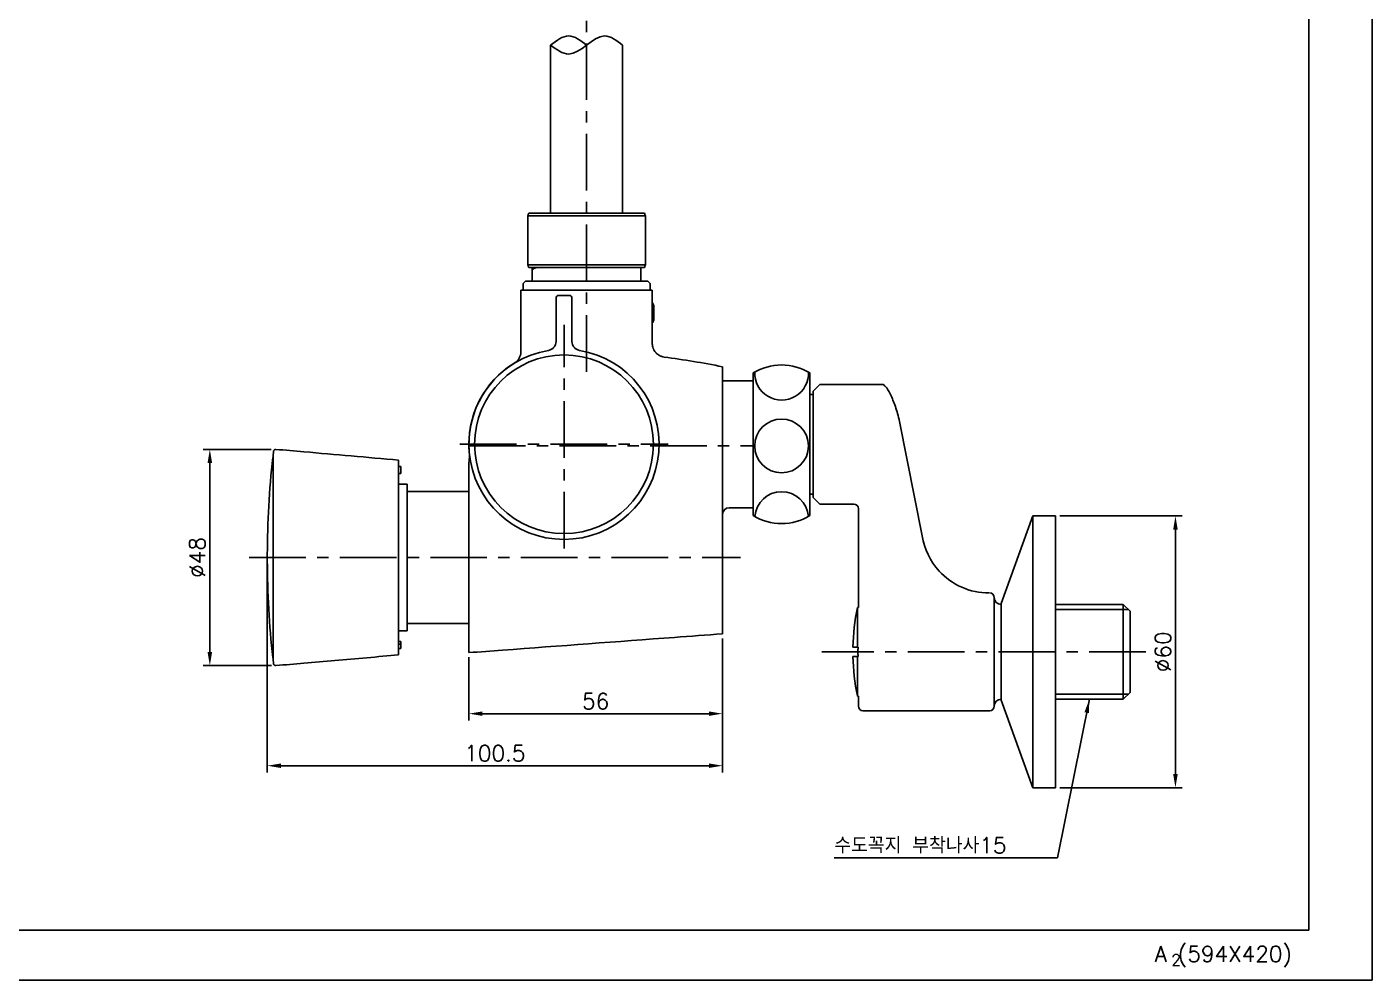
# Model space of a CAD drawing. Header units: millimetres. Extents: x 6364 to 6958, y -1010 to -590.
# Drawn here: x 6661 to 6958, y -1009.8 to -799.4 of the extents above; entities that cross this region are included whole.
import ezdxf

# ---------------------------------------------------------------- set-up
doc = ezdxf.new("R2010")
doc.units = ezdxf.units.MM
doc.header["$LTSCALE"] = 10
doc.linetypes.add('CENTER', pattern=[2, 1.25, -0.25, 0.25, -0.25])
doc.layers.get('0').update_dxf_attribs({"color": 2})
for name, color, linetype in [('00_COMPONENTS', 7, 'Continuous'), ('08_ALL_FEATURES', 7, 'Continuous'), ('5', 2, 'Continuous'), ('CEN', 1, 'CENTER'), ('CENTER', 1, 'CENTER'), ('CL', 1, 'CENTER'), ('D', 2, 'Continuous'), ('DIM', 2, 'Continuous'), ('DWG', 7, 'Continuous')]:
    doc.layers.add(name, color=color, linetype=linetype)
doc.styles.add('GHS', font='romans', dxfattribs={"bigfont": 'ghs'})
doc.dimstyles.new('STANDARD$7', dxfattribs={"dimtxt": 3.5, "dimasz": 3, "dimexe": 1, "dimexo": 0.0625, "dimgap": 1, "dimtad": 1, "dimdec": 4, "dimzin": 0, "dimdsep": 46, "dimtxsty": 'GHS', "dimcen": 1, "dimclrt": 2, "dimadec": 0, "dimazin": 0, "dimtfac": 1, "dimtdec": 4, "dimtofl": 0, "dimtmove": 0, "dimatfit": 3, "dimfxl": 0, "dimtolj": 1, "dimtzin": 0, "dimarcsym": 0})

msp = doc.modelspace()

# ---------------------------------------------------------------- linework, layer by layer
at = {"color": 4}
for p, q in [((6944.03, -623.81), (6944.03, -998.81)), ((6944.03, -998.81), (6395.03, -998.81))]:
    msp.add_line(p, q, dxfattribs=at)
for p, q in [((6792.56, -840.53), (6792.86, -840.53)), ((6770.61, -856.03), (6771.11, -855.53)), ((6883.1, -967.35), (6888.1, -967.35))]:
    msp.add_line(p, q)
at = {"color": 0}
for p, q in [((6821.4, -877.53), (6814.6, -877.53)), ((6904.6, -928.37), (6903.1, -926.87)), ((6904.6, -928.37), (6904.6, -929.12)), ((6904.6, -946.33), (6904.6, -929.12)), ((6903.1, -947.83), (6904.6, -946.33))]:
    msp.add_line(p, q, dxfattribs=at)
msp.add_lwpolyline([(6958.03, -1009.81), (6958.03, -589.81), (6364.03, -589.81), (6364.03, -1009.81)], close=True)
at = {"layer": '00_COMPONENTS'}
for p, q in [((6821.4, -875.78), (6821.4, -905.53)), ((6833.9, -875.78), (6833.9, -902.53)), ((6758.61, -904.53), (6758.61, -902.03)), ((6821.4, -905.53), (6821.4, -907.28)), ((6758.61, -928.53), (6758.61, -931.03)), ((6903.1, -947.83), (6903.1, -926.87))]:
    msp.add_line(p, q, dxfattribs=at)
at = {"layer": '00_COMPONENTS', "color": 0}
msp.add_line((6833.9, -902.53), (6833.9, -907.28), dxfattribs=at)
at = {"layer": '00_COMPONENTS'}
for centre, start, end in [((6827.64, -886.03), 89.9522, 121.3322), ((6827.66, -886.03), 58.6678, 90.0478)]:
    msp.add_arc(centre, 12, start, end, dxfattribs=at)
at = {"layer": '00_COMPONENTS', "color": 0}
for centre, start, end in [((6827.64, -897.03), 238.6678, 270.0478), ((6827.66, -897.03), 269.9522, 301.3322)]:
    msp.add_arc(centre, 12, start, end, dxfattribs=at)
at = {"layer": '08_ALL_FEATURES', "color": 1, "linetype": 'CENTER'}
msp.add_line((6908.05, -937.35), (6836.53, -937.35), dxfattribs=at)
at = {"layer": '5'}
msp.add_open_spline([(6776.66, -803.4), (6777.98, -802.4), (6780.63, -800.4), (6783.28, -802.4), (6784.61, -803.4)], degree=3, knots=[0, 0, 0, 0, 2.224894, 4.449797, 4.449797, 4.449797, 4.449797], dxfattribs=at)
msp.add_spline([(6776.66, -803.4), (6780.63, -805.4), (6788.58, -801.4), (6792.56, -803.4)], degree=3, dxfattribs=at)
at = {"layer": 'CEN'}
for p, q in [((6779.61, -914.53), (6779.61, -865.19)), ((6756.61, -891.53), (6802.61, -891.53))]:
    msp.add_line(p, q, dxfattribs=at)
at = {"layer": 'CEN', "color": 1}
msp.add_line((6710.1, -916.53), (6818.6, -916.53), dxfattribs=at)
at = {"layer": 'CENTER'}
msp.add_line((6758.61, -891.9), (6821.4, -891.9), dxfattribs=at)
at = {"layer": 'CL', "color": 1}
msp.add_line((6784.61, -875.53), (6784.61, -794.88), dxfattribs=at)
at = {"layer": 'D', "color": 2, "lineweight": 25}
for p, q in [((6714.97, -892.65), (6699.91, -892.65)), ((6701.41, -937.4), (6701.41, -895.65)), ((6714.1, -917.53), (6714.1, -963.99)), ((6814.6, -934.38), (6814.6, -963.99)), ((6814.6, -934.38), (6814.6, -952.5)), ((6715, -940.4), (6699.91, -940.4)), ((6758.61, -938.53), (6758.61, -952.5)), ((6761.61, -951), (6811.6, -951)), ((6717.1, -962.49), (6811.6, -962.49))]:
    msp.add_line(p, q, dxfattribs=at)
at = {"layer": 'D', "color": 2}
for points in [[(6700.91, -895.65), (6701.91, -895.65), (6701.41, -892.65)], [(6700.91, -937.4), (6701.91, -937.4), (6701.41, -940.4)], [(6761.61, -950.5), (6761.61, -951.5), (6758.61, -951)], [(6811.6, -950.5), (6811.6, -951.5), (6814.6, -951)], [(6717.1, -961.99), (6717.1, -962.99), (6714.1, -962.49)], [(6811.6, -961.99), (6811.6, -962.99), (6814.6, -962.49)]]:
    msp.add_solid(points, dxfattribs=at)
at = {"layer": 'DIM'}
for p, q in [((6904.26, -928.04), (6888.1, -928.04)), ((6904.26, -946.67), (6888.1, -946.67))]:
    msp.add_line(p, q, dxfattribs=at)
at = {"layer": 'DWG', "color": 0}
for p, q in [((6776.66, -840.53), (6776.66, -803.4)), ((6792.56, -803.4), (6792.56, -840.53)), ((6771.61, -851.91), (6771.61, -841.14)), ((6771.86, -840.53), (6784.61, -840.53)), ((6776.66, -840.53), (6776.36, -840.53)), ((6797.61, -841.14), (6797.61, -851.91)), ((6772.36, -852.53), (6771.86, -852.53)), ((6784.61, -852.53), (6772.36, -852.53)), ((6772.61, -855.53), (6772.61, -852.53)), ((6773.36, -852.55), (6773.36, -852.53)), ((6797.36, -852.53), (6784.61, -852.53)), ((6796.61, -852.53), (6796.61, -852.57)), ((6796.61, -852.53), (6796.61, -855.53)), ((6770.11, -857.53), (6799.11, -857.53)), ((6770.11, -857.53), (6770.11, -871.04)), ((6770.61, -857.53), (6770.61, -856.03)), ((6772.46, -857.53), (6770.61, -857.53)), ((6771.11, -855.53), (6784.61, -855.53)), ((6776.51, -857.53), (6778.11, -857.53)), ((6784.61, -857.53), (6778.11, -857.53)), ((6784.61, -855.53), (6798.11, -855.53)), ((6784.61, -857.53), (6791.11, -857.53)), ((6791.11, -857.53), (6792.71, -857.53)), ((6798.61, -857.53), (6796.76, -857.53)), ((6798.11, -855.53), (6798.61, -856.03)), ((6798.61, -856.03), (6798.61, -857.53)), ((6799.11, -860.37), (6799.11, -857.53)), ((6799.11, -869.3), (6799.11, -860.37)), ((6799.46, -861.28), (6799.46, -860.89)), ((6799.46, -861.28), (6799.46, -862.53)), ((6799.46, -862.53), (6799.46, -863.78)), ((6799.46, -864.16), (6799.46, -863.78)), ((6814.6, -907.03), (6814.6, -874.41)), ((6821.4, -877.53), (6814.6, -877.53)), ((6836.1, -878.3), (6834.6, -879.8)), ((6839.85, -878.3), (6836.1, -878.3)), ((6850.09, -878.3), (6839.85, -878.3)), ((6834.6, -880.53), (6833.9, -880.53)), ((6834.6, -880.53), (6834.6, -879.8)), ((6834.6, -882.93), (6834.6, -880.53)), ((6834.6, -902.53), (6834.6, -882.43)), ((6858.67, -911.74), (6853.72, -886.47)), ((6715.17, -895.83), (6715.17, -895.83)), ((6743.1, -895.78), (6743.1, -895.03)), ((6743.1, -895.78), (6743.1, -896.43)), ((6743.1, -896.43), (6743.1, -900.33)), ((6743.6, -896.43), (6743.1, -896.43)), ((6743.6, -897.43), (6743.6, -896.43)), ((6758.61, -895.53), (6758.61, -901.93)), ((6743.6, -897.96), (6743.1, -897.96)), ((6743.6, -897.43), (6743.6, -897.96)), ((6743.1, -900.33), (6743.1, -937.28)), ((6745, -900.33), (6743.1, -900.33)), ((6745, -931.13), (6745, -900.33)), ((6745, -901.58), (6745, -901.93)), ((6758.61, -901.93), (6745, -901.93)), ((6758.61, -902.03), (6758.61, -901.93)), ((6833.9, -902.53), (6834.6, -902.53)), ((6834.6, -903.25), (6834.6, -902.53)), ((6758.61, -904.53), (6758.61, -937.53)), ((6816.1, -905.53), (6821.4, -905.53)), ((6834.6, -903.25), (6836.1, -904.75)), ((6836.1, -904.75), (6839.85, -904.75)), ((6839.85, -904.75), (6843.6, -904.75)), ((6844.6, -905.75), (6844.6, -927.6)), ((6814.6, -933.38), (6814.6, -907.03)), ((6814.6, -907.03), (6814.6, -908.64)), ((6883.1, -907.35), (6876.1, -926.7)), ((6888.1, -907.35), (6883.1, -907.35)), ((6883.1, -907.35), (6883.1, -967.35)), ((6888.1, -907.35), (6888.1, -967.35)), ((6874.6, -925.35), (6874.6, -926.35)), ((6874.6, -949.35), (6874.6, -926.35)), ((6844.6, -927.6), (6844.4, -927.6)), ((6844.4, -936.35), (6844.4, -927.6)), ((6876.1, -926.7), (6876.1, -948)), ((6903.1, -926.87), (6888.1, -926.87)), ((6745, -931.13), (6745, -931.48)), ((6745, -931.13), (6758.61, -931.13)), ((6745, -932.73), (6745, -931.48)), ((6758.61, -931.13), (6758.61, -931.03)), ((6743.1, -932.73), (6745, -932.73)), ((6743.1, -935.09), (6743.6, -935.09)), ((6743.6, -935.63), (6743.6, -935.09)), ((6743.6, -935.63), (6743.1, -935.63)), ((6743.1, -936.63), (6743.6, -936.63)), ((6743.1, -938.03), (6743.1, -937.28)), ((6743.6, -936.63), (6743.6, -935.63)), ((6845.6, -950.35), (6873.6, -950.35)), ((6876.1, -948), (6883.1, -967.35)), ((6888.1, -947.83), (6903.1, -947.83))]:
    msp.add_line(p, q, dxfattribs=at)
at = {"layer": 'DWG'}
for p, q in [((6797.61, -841.14), (6771.61, -841.14)), ((6784.61, -840.53), (6797.36, -840.53)), ((6771.61, -851.91), (6797.61, -851.91)), ((6777.86, -868.83), (6777.86, -859.26)), ((6778.46, -858.66), (6780.76, -858.66)), ((6781.36, -868.83), (6781.36, -859.26)), ((6844.4, -936.35), (6843.41, -936.35)), ((6843.41, -938.35), (6844.4, -938.35)), ((6844.4, -936.35), (6844.53, -936.35)), ((6844.53, -938.35), (6844.4, -938.35)), ((6844.4, -938.35), (6844.4, -947.1)), ((6844.4, -947.1), (6844.6, -947.1)), ((6844.6, -947.1), (6844.6, -949.35))]:
    msp.add_line(p, q, dxfattribs=at)
at = {"layer": 'DWG', "lineweight": 25}
for p, q in [((6889.1, -907.35), (6916.11, -907.35)), ((6914.61, -910.35), (6914.61, -964.35)), ((6889.1, -967.35), (6916.11, -967.35))]:
    msp.add_line(p, q, dxfattribs=at)
at = {"layer": 'DWG'}
msp.add_circle((6779.61, -891.53), 19.73, dxfattribs=at)
at = {"layer": 'DWG', "color": 0}
msp.add_circle((6827.65, -891.9), 5.93, dxfattribs=at)
at = {"layer": 'DWG'}
for centre, radius, start, end in [((6785.61, -846.53), 15, 156.4218, 158.9605), ((6783.61, -846.53), 15, 21.0395, 23.5782), ((6778.46, -859.26), 0.6, 90, 180), ((6780.76, -859.26), 0.6, 0, 90), ((6775.86, -868.83), 2, 279.3836, 360), ((6783.36, -868.83), 2, 180, 260.6164), ((6779.61, -891.53), 21, 99.3836, 80.6164), ((6816.1, -907.03), 1.5, 90, 180), ((6891.43, -937.35), 48.03, 181.193, 191.712), ((6845.6, -949.35), 1, 180, 270)]:
    msp.add_arc(centre, radius, start, end, dxfattribs=at)
at = {"layer": 'DWG', "color": 0}
for centre, radius, start, end in [((6785.61, -846.53), 15, 201.0395, 203.5782), ((6783.61, -846.53), 15, 336.4218, 338.9605), ((6775.46, -1070.55), 200, 78.7156, 82.4583), ((6779.61, -891.53), 21, 121.3882, 185.1934), ((6827.65, -875.86), 5.93, 177.2902, 2.7098), ((6827.65, -907.94), 5.93, 4.4752, 175.5248), ((6843.6, -905.75), 1, 0, 90), ((6873.6, -925.35), 1, 0, 90), ((6876.1, -925.37), 1.5, 180, 270), ((6891.43, -937.35), 48.03, 168.288, 178.807), ((6873.6, -949.35), 1, 270, 0), ((6876.1, -949.33), 1.5, 90, 180)]:
    msp.add_arc(centre, radius, start, end, dxfattribs=at)
for start_param, end_param in [(1.675389, 2.259328), (2.259328, 3.086083)]:
    msp.add_ellipse((6873.45, -909.35), major_axis=(-0.83, 14.98), ratio=0.997558, start_param=start_param, end_param=end_param, dxfattribs=at)
at = {"layer": 'DWG', "color": 0, "extrusion": (0, 0, -1)}
for start_param, end_param in [(2.791351, 3.141804), (1.482937, 1.522687)]:
    msp.add_ellipse((6715.97, -939.9), major_axis=(0.5, 0), ratio=0.999998, start_param=start_param, end_param=end_param, dxfattribs=at)
at = {"layer": 'DWG', "color": 0}
for points, knots in [([(6776.66, -803.4), (6777.98, -802.4), (6780.63, -800.4), (6783.28, -802.4), (6784.61, -803.4)], [0, 0, 0, 0, 2.224894, 4.449797, 4.449797, 4.449797, 4.449797]), ([(6801.71, -872.28), (6801.53, -872.25), (6801.36, -872.21), (6801.1, -872.13), (6801.02, -872.1), (6800.9, -872.05), (6800.85, -872.03), (6800.77, -871.99), (6800.73, -871.97), (6800.53, -871.86), (6800.38, -871.76), (6800.17, -871.6), (6800.1, -871.54), (6800.01, -871.45), (6799.97, -871.41), (6799.91, -871.35), (6799.88, -871.31), (6799.73, -871.15), (6799.63, -871), (6799.49, -870.77), (6799.45, -870.69), (6799.39, -870.57), (6799.37, -870.53), (6799.33, -870.44), (6799.32, -870.4), (6799.24, -870.19), (6799.19, -870.02), (6799.14, -869.75), (6799.13, -869.67), (6799.11, -869.48), (6799.11, -869.39), (6799.11, -869.3)], [0, 0, 0, 0, 0.125, 0.125, 0.1875, 0.1875, 0.21875, 0.21875, 0.25, 0.25, 0.375, 0.375, 0.4375, 0.4375, 0.46875, 0.46875, 0.5, 0.5, 0.625, 0.625, 0.6875, 0.6875, 0.71875, 0.71875, 0.75, 0.75, 0.875, 0.875, 0.9375, 0.9375, 1, 1, 1, 1]), ([(6850.22, -878.44), (6850.22, -878.44), (6850.21, -878.43), (6850.21, -878.42), (6850.2, -878.4), (6850.19, -878.39), (6850.18, -878.38), (6850.17, -878.37), (6850.16, -878.36), (6850.15, -878.35), (6850.15, -878.34), (6850.14, -878.33), (6850.13, -878.32), (6850.12, -878.32), (6850.12, -878.31), (6850.11, -878.31), (6850.1, -878.31), (6850.09, -878.31), (6850.09, -878.3), (6850.09, -878.3), (6850.09, -878.3)], [0.3341149, 0.3341149, 0.3341149, 0.3341149, 0.3617456, 0.401442, 0.4410918, 0.480695, 0.5202516, 0.5597617, 0.5992252, 0.6386421, 0.6780124, 0.7173361, 0.7566132, 0.7958436, 0.8350273, 0.8741643, 0.9132546, 0.9522981, 0.991295, 1, 1, 1, 1]), ([(6853.72, -886.47), (6853.41, -885.28), (6852.78, -883.08), (6851.69, -880.41), (6850.87, -878.96), (6850.52, -878.76), (6850.22, -878.44)], [0, 0, 0, 0, 0.3000021, 0.6107226, 0.9288898, 0.9916561, 0.9916561, 0.9916561, 0.9916561]), ([(6715.4, -893.77), (6715.4, -893.78), (6715.4, -893.79), (6715.4, -893.81), (6715.4, -893.82), (6715.4, -893.83), (6715.4, -893.83), (6715.4, -893.84)], [0, 0, 0, 0, 0.125, 0.125, 0.1875, 0.1875, 0.2144431, 0.2144431, 0.2144431, 0.2144431]), ([(6715.4, -893.84), (6715.4, -894.02), (6715.4, -894.2), (6715.4, -894.39), (6715.4, -901.77), (6715.4, -909.15), (6715.4, -916.53), (6715.4, -923.78), (6715.4, -931.04), (6715.4, -938.3), (6715.4, -938.45), (6715.4, -938.6), (6715.4, -938.73), (6715.4, -938.76), (6715.4, -938.78), (6715.4, -938.8), (6715.4, -938.81), (6715.4, -938.82), (6715.4, -938.9), (6715.4, -938.96), (6715.4, -939.04), (6715.4, -939.05), (6715.4, -939.08), (6715.4, -939.11), (6715.4, -939.15), (6715.4, -939.24), (6715.4, -939.28), (6715.4, -939.29), (6715.4, -939.29), (6715.4, -939.29)], [-38.461976, -38.461976, -38.461976, -38.461976, -37.992786, -37.992786, -37.992786, -19.069888, -19.069888, -19.069888, -0.45976, -0.45976, -0.45976, -0.07296, -0.07296, -0.07296, 0, 0, 0, 0.021476, 0.021476, 0.2601, 0.2601, 0.319755, 0.319755, 0.379411, 0.498723, 0.498723, 0.975969, 0.975969, 1, 1, 1, 1]), ([(6716.02, -892.66), (6715.98, -892.65), (6715.95, -892.65), (6715.89, -892.66), (6715.86, -892.67), (6715.81, -892.68), (6715.8, -892.69), (6715.77, -892.7), (6715.75, -892.71), (6715.71, -892.73), (6715.68, -892.75), (6715.65, -892.78), (6715.63, -892.79), (6715.61, -892.81), (6715.6, -892.82), (6715.57, -892.86), (6715.55, -892.88), (6715.53, -892.93), (6715.52, -892.94), (6715.51, -892.97), (6715.5, -892.99), (6715.49, -893.03), (6715.48, -893.06), (6715.48, -893.1)], [0, 0, 0, 0, 0.125, 0.125, 0.25, 0.25, 0.3125, 0.3125, 0.375, 0.375, 0.5, 0.5, 0.5625, 0.5625, 0.625, 0.625, 0.75, 0.75, 0.8125, 0.8125, 0.875, 0.875, 1, 1, 1, 1]), ([(6743.1, -895.03), (6736.12, -894.41), (6729.14, -893.8), (6720.12, -893.01), (6718.07, -892.83), (6716.02, -892.66)], [0, 0, 0, 0, 0.773036, 0.773036, 1, 1, 1, 1]), ([(6715.17, -895.83), (6714.8, -899.39), (6714.53, -902.95), (6714.17, -910.08), (6714.01, -917.21), (6714.22, -924.34), (6714.63, -931.47), (6714.93, -935.03), (6715.32, -938.59)], [0, 0, 0, 0, 0.25, 0.25, 0.5, 0.75, 0.75, 1, 1, 1, 1]), ([(6715.3, -894.74), (6715.29, -894.78), (6715.29, -894.81), (6715.28, -894.89), (6715.27, -894.93), (6715.26, -895.04), (6715.25, -895.11), (6715.24, -895.21), (6715.24, -895.24), (6715.23, -895.29), (6715.23, -895.3), (6715.23, -895.33), (6715.23, -895.35), (6715.22, -895.42), (6715.21, -895.47), (6715.21, -895.55), (6715.2, -895.57), (6715.2, -895.6), (6715.2, -895.61), (6715.2, -895.63), (6715.19, -895.64), (6715.19, -895.69), (6715.19, -895.72), (6715.18, -895.76), (6715.18, -895.77), (6715.18, -895.79), (6715.18, -895.79), (6715.18, -895.8), (6715.18, -895.8), (6715.17, -895.82), (6715.17, -895.83), (6715.17, -895.83)], [0, 0, 0, 0, 0.0625, 0.0625, 0.125, 0.125, 0.25, 0.25, 0.3125, 0.3125, 0.34375, 0.34375, 0.375, 0.375, 0.5, 0.5, 0.5625, 0.5625, 0.59375, 0.59375, 0.625, 0.625, 0.75, 0.75, 0.8125, 0.8125, 0.84375, 0.84375, 0.875, 0.875, 1, 1, 1, 1]), ([(6715.32, -894.51), (6715.32, -894.53), (6715.32, -894.54), (6715.31, -894.58), (6715.31, -894.62), (6715.3, -894.66), (6715.3, -894.7), (6715.3, -894.72), (6715.3, -894.74)], [0, 0, 0, 0, 0.25, 0.25, 0.5, 0.75, 0.75, 1, 1, 1, 1]), ([(6715.32, -894.51), (6715.32, -894.5), (6715.33, -894.48), (6715.33, -894.47), (6715.34, -894.46), (6715.34, -894.45), (6715.35, -894.44), (6715.36, -894.43), (6715.36, -894.42), (6715.38, -894.4), (6715.39, -894.4), (6715.4, -894.39), (6715.4, -894.39), (6715.4, -894.39)], [0, 0, 0, 0, 0.1394895, 0.1394895, 0.2092343, 0.2092343, 0.278979, 0.278979, 0.4184686, 0.4184686, 0.5579581, 0.5579581, 0.5919016, 0.5919016, 0.5919016, 0.5919016]), ([(6758.61, -937.53), (6761.09, -937.34), (6763.56, -937.16), (6778.7, -936.04), (6791.36, -935.1), (6807.55, -933.9), (6811.07, -933.64), (6814.6, -933.38)], [0, 0, 0, 0, 0.132742, 0.132742, 0.811062, 0.811062, 1, 1, 1, 1]), ([(6716.02, -940.39), (6718.07, -940.21), (6720.12, -940.04), (6724.46, -939.66), (6726.75, -939.46), (6733.72, -938.85), (6738.41, -938.44), (6743.1, -938.03)], [0, 0, 0, 0, 0.227388, 0.227388, 0.480522, 0.480522, 1, 1, 1, 1]), ([(6715.32, -938.59), (6715.32, -938.61), (6715.33, -938.62), (6715.33, -938.64), (6715.34, -938.65), (6715.35, -938.67), (6715.35, -938.68), (6715.37, -938.7), (6715.38, -938.71), (6715.39, -938.72), (6715.39, -938.73), (6715.4, -938.73)], [0, 0, 0, 0, 0.125, 0.125, 0.25, 0.25, 0.375, 0.375, 0.5, 0.5, 0.5556601, 0.5556601, 0.5556601, 0.5556601]), ([(6715.48, -939.95), (6715.48, -939.99), (6715.49, -940.02), (6715.51, -940.08), (6715.52, -940.11), (6715.54, -940.15), (6715.55, -940.17), (6715.57, -940.19), (6715.58, -940.2), (6715.61, -940.24), (6715.63, -940.26), (6715.67, -940.29), (6715.68, -940.3), (6715.71, -940.32), (6715.72, -940.33), (6715.77, -940.35), (6715.8, -940.36), (6715.84, -940.38), (6715.86, -940.38), (6715.89, -940.39), (6715.91, -940.39), (6715.95, -940.4), (6715.98, -940.4), (6716.02, -940.39)], [0, 0, 0, 0, 0.125, 0.125, 0.25, 0.25, 0.3125, 0.3125, 0.375, 0.375, 0.5, 0.5, 0.5625, 0.5625, 0.625, 0.625, 0.75, 0.75, 0.8125, 0.8125, 0.875, 0.875, 1, 1, 1, 1])]:
    msp.add_open_spline(points, degree=3, knots=knots, dxfattribs=at)
msp.add_spline([(6776.66, -803.4), (6780.63, -805.4), (6788.58, -801.4), (6792.56, -803.4)], degree=3, dxfattribs=at)
for points in [[(6772.61, -852.98), (6772.86, -852.84), (6773.11, -852.69), (6773.36, -852.55)], [(6799.14, -860.34), (6799.13, -860.35), (6799.12, -860.36), (6799.11, -860.37)], [(6799.46, -860.89), (6799.35, -860.71), (6799.24, -860.52), (6799.14, -860.34)], [(6799.11, -864.77), (6799.22, -864.56), (6799.34, -864.36), (6799.46, -864.16)], [(6715.48, -893.1), (6715.45, -893.32), (6715.42, -893.54), (6715.4, -893.77)], [(6758.69, -893.43), (6758.73, -893.78), (6758.74, -894.48), (6758.67, -895.18), (6758.61, -895.53)], [(6715.4, -939.29), (6715.4, -939.29), (6715.4, -939.29), (6715.4, -939.29)], [(6715.4, -939.29), (6715.43, -939.51), (6715.45, -939.73), (6715.48, -939.95)]]:
    msp.add_open_spline(points, degree=3, dxfattribs=at)
at = {"layer": 'DWG'}
msp.add_open_spline([(6770.11, -871.04), (6770.11, -871.17), (6770.1, -871.29), (6770.07, -871.55), (6770.04, -871.67), (6769.99, -871.86), (6769.98, -871.92), (6769.95, -872.01), (6769.93, -872.04), (6769.91, -872.1), (6769.9, -872.13), (6769.84, -872.28), (6769.73, -872.51), (6769.59, -872.72), (6769.5, -872.85), (6769.48, -872.88), (6769.44, -872.93), (6769.42, -872.95), (6769.35, -873.03), (6769.31, -873.07), (6769.18, -873.21), (6769.08, -873.3), (6768.88, -873.46), (6768.78, -873.53), (6768.67, -873.6)], degree=3, knots=[0, 0, 0, 0, 0.125, 0.125, 0.25, 0.25, 0.3125, 0.3125, 0.34375, 0.34375, 0.375, 0.375, 0.5, 0.625, 0.625, 0.65625, 0.65625, 0.6875, 0.6875, 0.75, 0.75, 0.875, 0.875, 1, 1, 1, 1], dxfattribs=at)
for points in [[(6844.51, -937.35), (6844.51, -937.24), (6844.52, -937.02), (6844.52, -936.68), (6844.53, -936.46), (6844.53, -936.35)], [(6844.53, -938.35), (6844.53, -938.24), (6844.52, -938.02), (6844.52, -937.68), (6844.51, -937.46), (6844.51, -937.35)]]:
    msp.add_open_spline(points, degree=3, dxfattribs=at)
for points in [[(6914.11, -910.35), (6915.11, -910.35), (6914.61, -907.35)], [(6914.11, -964.35), (6915.11, -964.35), (6914.61, -967.35)]]:
    msp.add_solid(points, dxfattribs=at)

# ---------------------------------------------------------------- texts
at = {"color": 7, "style": 'GHS'}
for s, height, p in [('A (594X420)', 3.5, (6910.04, -1005.79)), ('2', 2.5, (6913.69, -1006.62))]:
    msp.add_text(s, height=height, dxfattribs=at).set_placement(p)
at = {"layer": 'D', "style": 'GHS'}
msp.add_text('수도꼭지 부착나사15', height=3.5, dxfattribs=at).set_placement((6839.29, -981.82))
at = {"layer": 'D', "color": 2, "insert": (6698.66, -916.52), "char_height": 3.5, "attachment_point": 5, "rotation": 90, "style": 'GHS'}
msp.add_mtext('%%C48', dxfattribs=at)
at = {"layer": 'D', "color": 2, "char_height": 3.5, "attachment_point": 5, "style": 'GHS'}
for s, insert in [('56', (6786.6, -948.25)), ('100.5', (6764.35, -959.74))]:
    msp.add_mtext(s, dxfattribs=dict(at, insert=insert))
at = {"layer": 'DWG', "insert": (6911.86, -937.35), "char_height": 3.5, "attachment_point": 5, "rotation": 90, "style": 'GHS'}
msp.add_mtext('%%C60', dxfattribs=at)

# ---------------------------------------------------------------- leaders
at = {"layer": 'D'}
msp.add_leader([(6895.6, -947.83), (6888.57, -982.82), (6839.29, -982.82)], dimstyle='STANDARD$7', override={"dimgap": 1, "dimtad": 0}, dxfattribs=at)

doc.saveas('drawing.dxf')
